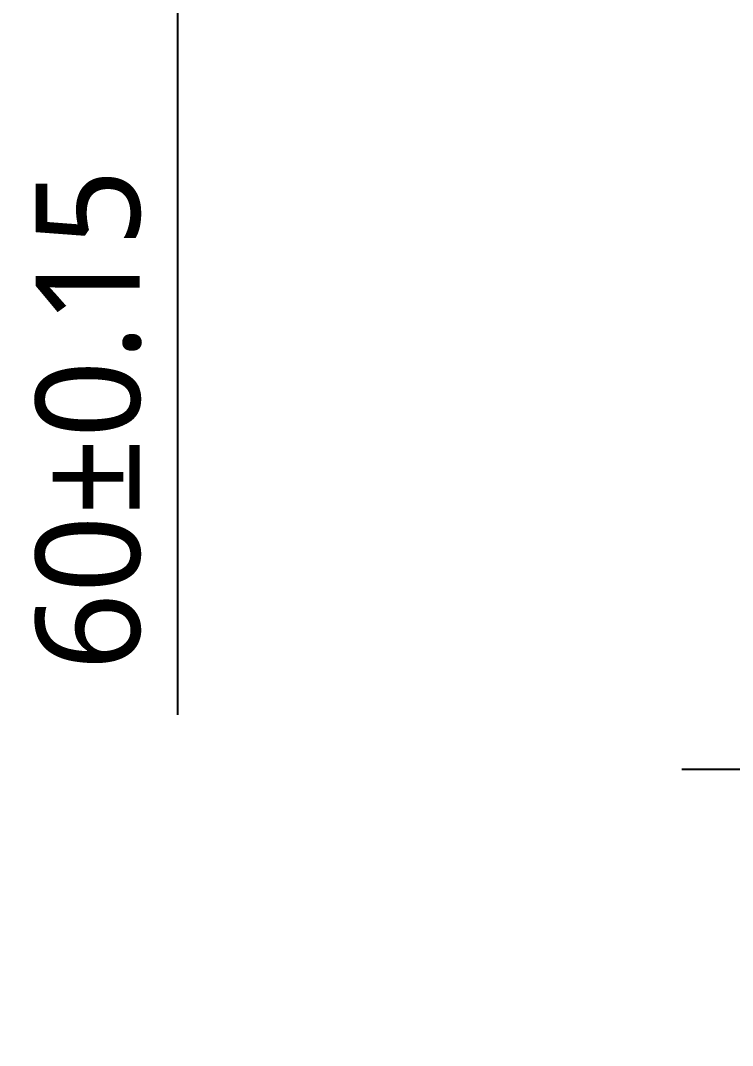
# Model space of a CAD drawing. Header units: millimetres. Extents: x 5828 to 6704, y 123 to 421.
# Drawn here: x 6418.41 to 6428.67, y 364.12 to 378.9 of the extents above; entities that cross this region are included whole.
import ezdxf

# ---------------------------------------------------------------- set-up
doc = ezdxf.new("R2010")
doc.units = ezdxf.units.MM
doc.layers.add('尺寸标注', color=7, linetype='Continuous')
doc.styles.add('微软雅黑', font='msyh.ttc')
doc.dimstyles.new('尺寸标注_细节_1_10比例', dxfattribs={"dimtxt": 1.5, "dimasz": 1.25, "dimexe": 0.5, "dimexo": 0.4, "dimgap": 0.5, "dimtad": 1, "dimlfac": 10, "dimdsep": 46, "dimtxsty": '微软雅黑', "dimcen": 0.09, "dimadec": 0, "dimazin": 0, "dimtp": 0.01, "dimtm": 0.01, "dimtfac": 1, "dimtofl": 0, "dimtmove": 0, "dimatfit": 3, "dimfxl": 1, "dimtolj": 1, "dimarcsym": 0})

# ---------------------------------------------------------------- blocks, each defined once
blk = doc.blocks.new('*D773')
at = {"layer": 'Defpoints', "color": 0}
for p in [(6430.74, 392.584), (6420.67, 386.584), (6430.74, 386.584)]:
    blk.add_point(p, dxfattribs=at)
at = {"layer": '尺寸标注', "color": 0, "lineweight": -2}
for p, q in [((6430.34, 392.584), (6420.17, 392.584)), ((6420.67, 391.334), (6420.67, 387.834)), ((6430.34, 386.584), (6420.17, 386.584)), ((6420.67, 386.584), (6420.67, 368.891))]:
    blk.add_line(p, q, dxfattribs=at)
at = {"layer": '尺寸标注', "color": 0}
for points in [[(6420.878, 391.334), (6420.462, 391.334), (6420.67, 392.584)], [(6420.462, 387.834), (6420.878, 387.834), (6420.67, 386.584)]]:
    blk.add_solid(points, dxfattribs=at)
at = {"layer": '尺寸标注', "color": 0, "insert": (6419.391, 373.145), "char_height": 1.5, "attachment_point": 5, "rotation": 90, "style": '微软雅黑'}
blk.add_mtext('\\A1;\\A1;60±0.15', dxfattribs=at)
blk = doc.blocks.new('*D776')
at = {"layer": 'Defpoints', "color": 0}
for p in [(6430.44, 380.684), (6431.04, 380.684), (6431.04, 368.106)]:
    blk.add_point(p, dxfattribs=at)
at = {"layer": '尺寸标注', "color": 0, "lineweight": -2}
for p, q in [((6430.44, 380.284), (6430.44, 367.606)), ((6431.04, 380.284), (6431.04, 367.606)), ((6429.19, 368.106), (6427.94, 368.106)), ((6432.29, 368.106), (6463.425, 368.106))]:
    blk.add_line(p, q, dxfattribs=at)
at = {"layer": '尺寸标注', "color": 0}
for points in [[(6429.19, 367.898), (6429.19, 368.314), (6430.44, 368.106)], [(6432.29, 368.314), (6432.29, 367.898), (6431.04, 368.106)]]:
    blk.add_solid(points, dxfattribs=at)
at = {"layer": '尺寸标注', "color": 0, "insert": (6448.483, 370.119), "char_height": 1.5, "attachment_point": 5, "style": '微软雅黑'}
blk.add_mtext('\\A1;\\A1;6 {\\H0.7x;\\S+0.025^ 0;} {\\C7;Through (locating hole})', dxfattribs=at)

msp = doc.modelspace()

# ---------------------------------------------------------------- dimensions: what is measured, and where the dimension line sits
at = {"layer": '尺寸标注'}
dim = msp.add_linear_dim(base=(6420.6701, 386.5837), p1=(6430.7402, 392.5837), p2=(6430.7402, 386.5837), angle=90, text='\\A1;60±0.15', dimstyle='尺寸标注_细节_1_10比例', override={"dimtxt": 1.5, "dimasz": 1.25, "dimtxsty": '微软雅黑'}, dxfattribs=at)
dim.commit()
dim.dimension.update_dxf_attribs({"geometry": '*D773', "text_midpoint": (6420.6701, 373.1446), "dimtype": 160})
dim = msp.add_linear_dim(base=(6431.0402, 368.106), p1=(6430.4402, 380.6837), p2=(6431.0402, 380.6837), text='\\A1;6 {\\H0.7x;\\S+0.025^ 0;} {\\C7;Through (locating hole})', dimstyle='尺寸标注_细节_1_10比例', override={"dimtxt": 1.5, "dimasz": 1.25, "dimtxsty": '微软雅黑'}, dxfattribs=at)
dim.commit()
dim.dimension.update_dxf_attribs({"geometry": '*D776', "text_midpoint": (6448.4828, 370.1189)})

doc.saveas('drawing.dxf')
